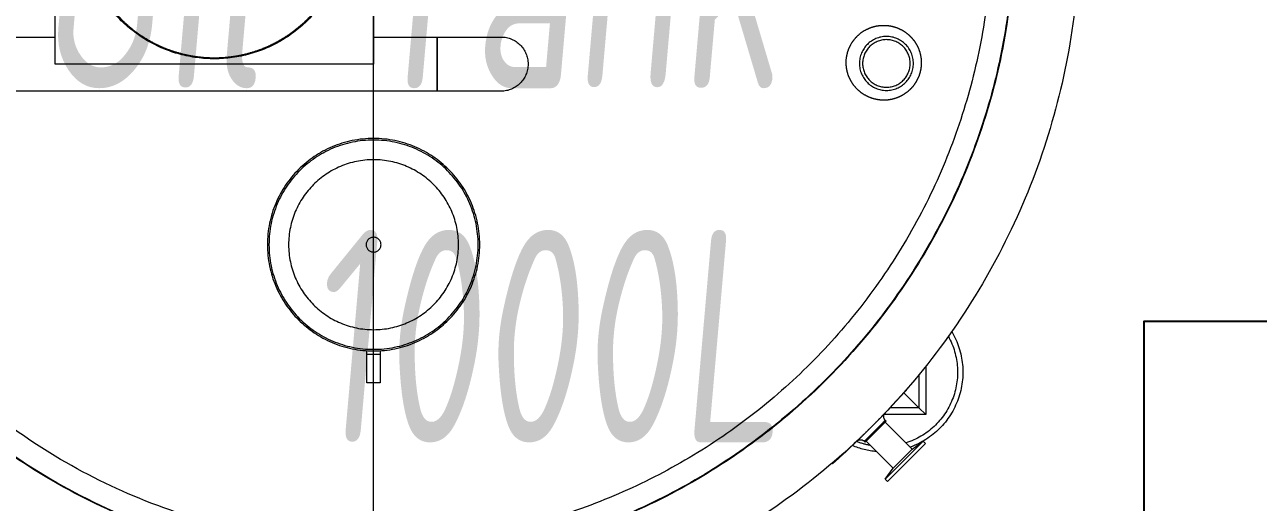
# Model space of a CAD drawing. Extents: x -681219 to -550379, y -242630 to -158199.
# Drawn here: x -639934 to -638773, y -226662 to -226212 of the extents above; entities that cross this region are included whole.
import ezdxf
from ezdxf.lldxf.tags import DXFTag

# ---------------------------------------------------------------- set-up
doc = ezdxf.new("R2010")
doc.units = 0
doc.header["$LTSCALE"] = 1000
doc.linetypes.add('DASHED2', pattern=[9.525, 6.35, -3.175])
doc.layers.get('0').update_dxf_attribs({"linetype": 'CONTINUOUS'})
for name, color, linetype, lineweight in [('famsun', 7, 'CONTINUOUS', 0), ('future', 4, 'DASHED2', 0), ('text1', 7, 'CONTINUOUS', 0)]:
    doc.layers.add(name, color=color, linetype=linetype, lineweight=lineweight)
doc.layers.add('GY_Bj_Hatch', color=9, linetype='CONTINUOUS')
doc.styles.add('ISOCP', font='isocp.shx', dxfattribs={"bigfont": 'gbcbig.shx'})
tags = doc.linetypes.add('CENTER2', pattern=[28.575, 19.05, -3.175, 3.175, -3.175]).pattern_tags.tags
tags[10:11] = [DXFTag(74, 4), DXFTag(75, 0), DXFTag(340, '0'), DXFTag(46, 0.0), DXFTag(50, 0.0), DXFTag(44, 0.0), DXFTag(45, 0.0)]
tags[8:9] = [DXFTag(74, 4), DXFTag(75, 0), DXFTag(340, '0'), DXFTag(46, 0.0), DXFTag(50, 0.0), DXFTag(44, 0.0), DXFTag(45, 0.0)]
tags[6:7] = [DXFTag(74, 4), DXFTag(75, 0), DXFTag(340, '0'), DXFTag(46, 0.0), DXFTag(50, 0.0), DXFTag(44, 0.0), DXFTag(45, 0.0)]
tags[4:5] = [DXFTag(74, 4), DXFTag(75, 0), DXFTag(340, '0'), DXFTag(46, 0.0), DXFTag(50, 0.0), DXFTag(44, 0.0), DXFTag(45, 0.0)]

# ---------------------------------------------------------------- blocks, each defined once
blk = doc.blocks.new('轴网FB0EDE194AE0F5E0')
at = {"layer": 'GY_Bj_Hatch', "color": 255}
blk.add_lwpolyline([(14075, 425), (14925, 425), (14925, -425), (14075, -425)], close=True, dxfattribs=at)
blk = doc.blocks.new('Oil tank 1000l-V')
at = {"color": 8, "linetype": 'CENTER2'}
blk.add_line((0, 722.4), (0, -741.2), dxfattribs=at)
for p, q in [((484, 522.9), (481.9, 520.8)), ((519.7, 487.2), (484, 522.9)), ((481.9, 520.8), (489.4, 510.5)), ((517.6, 485.1), (481.9, 520.8)), ((432.3, 506.1), (431.8, 505.7)), ((489.4, 510.5), (463.9, 485)), ((507.3, 492.5), (489.4, 510.5)), ((481.9, 467.1), (507.3, 492.5)), ((507.3, 492.5), (517.6, 485.1)), ((463, 485.9), (462.1, 485.1)), ((482.8, 466.1), (463, 485.9)), ((517.6, 485.1), (519.7, 487.2)), ((481.9, 465.3), (482.8, 466.1)), ((520, 460), (480.8, 460)), ((513.6, 453.6), (486.3, 453.6)), ((499.4, 439.4), (513.6, 453.6)), ((513.6, 453.6), (520, 460)), ((520, 460), (513.6, 453.6)), ((513.6, 422.4), (513.6, 453.6)), ((520, 414.5), (520, 460)), ((-6.4, 430), (-6.4, 403.4)), ((6.3, 430), (-6.4, 430)), ((6.3, 403.4), (6.3, 430)), ((502.8, 435.2), (503, 435.4)), ((-6.4, 403.4), (-6.4, 399.8)), ((6.3, 403.4), (-6.4, 403.4)), ((6.3, 399.8), (6.3, 403.4)), ((60, 155.5), (-460, 155.5)), ((120, 155.5), (60, 155.5)), ((60, 155.5), (60, 104.5)), ((60, 130), (60, 155.5)), ((-300, 130), (-300, 58.2)), ((0, 130), (-300, 130)), ((0, 37.1), (0, 130)), ((60, 104.5), (60, 130)), ((-414.1, 104.5), (-300, 104.5)), ((0, 104.5), (60, 104.5)), ((60, 104.5), (120, 104.5))]:
    blk.add_line(p, q)
for centre, radius in [((0, 300), 100), ((0, 300), 98.5), ((0, 300), 80), ((0, 300), 7), ((483, 129.4), 25.4), ((483, 129.4), 22.4)]:
    blk.add_circle(centre, radius)
for centre, radius, start, end in [((0, 0), 665, 323.2686, 173.2058), ((0, 0), 603.5, 327.3873, 171.961), ((0, 0), 603, 90, 171.9541), ((0, 0), 603, 327.4643, 90), ((0, 0), 582.2, 90, 166.0308), ((0, 0), 582.2, 330.881, 90), ((480, 420), 75, 94.8745, 112.8187), ((480, 420), 70, 100.0099, 111.0142), ((480, 420), 75, 329.3346, 70.2119), ((458.6, 488.6), 5, 226.2617, 314.9925), ((480, 420), 70, 331.1756, 72.1547), ((485.5, 461.8), 5, 135.0905, 223.7698), ((120, 130), 25.5, 270, 90), ((-150, 0), 125, 315.2512, 138.3943)]:
    blk.add_arc(centre, radius, start, end)
for points, knots in [([(432.3, 506.1), (432.4, 506.1), (432.5, 505.9), (433.4, 505.1), (434.6, 504), (436.4, 502.5), (438.5, 500.5), (441, 498.3), (443.8, 495.7), (447, 492.7), (450.4, 489.5), (454, 486.1), (457.8, 482.4), (461.7, 478.6), (465.7, 474.7), (469.7, 470.7), (473.2, 467.2), (475.6, 464.7), (477.1, 463.2)], [0, 0, 0, 0, 0.0915164, 0.1386459, 0.1857754, 0.277291, 0.3244161, 0.3715412, 0.4631494, 0.5103229, 0.5574963, 0.6491618, 0.6963696, 0.7435774, 0.8351417, 0.8822978, 0.9294538, 1, 1, 1, 1]), ([(462.1, 485.1), (462.1, 485.1), (462.1, 485.1), (462.2, 485), (462.7, 484.6), (463.4, 483.9), (464.3, 483), (465.5, 481.9), (466.9, 480.6), (468.4, 479.1), (470, 477.5), (471.7, 475.9), (473.3, 474.2), (475, 472.5), (476.5, 471), (477.9, 469.5), (479.2, 468.2), (480.2, 467.1), (481.1, 466.2), (481.6, 465.6), (481.9, 465.3), (481.9, 465.3), (481.9, 465.3)], [0, 0, 0, 0, 0.000165, 0.053079, 0.107529, 0.160444, 0.214892, 0.267817, 0.322275, 0.375208, 0.429677, 0.482595, 0.537048, 0.58995, 0.644386, 0.697297, 0.751741, 0.804671, 0.859136, 0.912066, 0.966532, 1, 1, 1, 1]), ([(478.1, 462.2), (478.2, 462.1), (479.3, 461), (481.2, 459), (484.8, 455.2), (488.1, 451.7), (491.1, 448.5), (493.9, 445.4), (496.4, 442.8), (498.4, 440.5), (500.2, 438.5), (501.6, 437.1), (502.4, 436.1), (502.9, 435.5), (502.9, 435.5), (502.9, 435.6)], [0, 0, 0, 0, 0.005731, 0.071602, 0.137473, 0.265469, 0.331377, 0.397285, 0.525457, 0.591462, 0.657466, 0.785638, 0.851648, 0.917658, 1, 1, 1, 1]), ([(467.2, 96.1), (466.2, 96.5), (463.3, 97.7), (458.9, 100.5), (454.4, 104.6), (450.7, 109.4), (447.8, 114.6), (446, 120.2), (445, 125.9), (445.1, 131.6), (446, 137.3), (447.8, 142.7), (450.6, 147.8), (454.1, 152.4), (458.4, 156.4), (463.4, 159.7), (469, 162.2), (474.9, 163.7), (481.1, 164.2), (487.3, 163.5), (492.6, 162), (497, 160), (501, 157.6), (505.1, 154.3), (509, 150), (512.1, 145), (514.3, 139.6), (515.6, 133.9), (516, 128.1), (515.4, 122.3), (513.9, 116.7), (511.5, 111.5), (508.2, 106.6), (504.1, 102.4), (499.4, 98.8), (494.1, 96.1), (488.3, 94.2), (482.2, 93.4), (476.6, 93.6), (471.5, 94.5), (468.6, 95.5), (467.2, 96.1)], [0, 0, 0, 0, 0.014754, 0.042367, 0.069974, 0.096533, 0.123088, 0.14872, 0.174353, 0.199661, 0.224972, 0.250676, 0.276384, 0.302988, 0.329595, 0.357188, 0.384782, 0.413008, 0.441232, 0.469454, 0.497672, 0.516103, 0.534534, 0.560566, 0.586594, 0.612621, 0.638646, 0.664303, 0.68996, 0.715549, 0.74114, 0.767138, 0.793141, 0.819891, 0.846645, 0.874238, 0.901834, 0.930032, 0.958229, 0.979115, 1, 1, 1, 1]), ([(-241.9, 83), (-240.5, 84.6), (-237.3, 88.3), (-231.5, 93.6), (-224.9, 99), (-217.9, 103.9), (-210.7, 108.2), (-203.3, 112.1), (-194.5, 115.9), (-184.3, 119.4), (-172.7, 122.1), (-161.3, 123.7), (-150, 124.2), (-138.7, 123.7), (-127.3, 122.1), (-115.7, 119.4), (-105.5, 115.9), (-96.7, 112.1), (-89.3, 108.2), (-80.9, 103.1), (-71.7, 96.4), (-63.2, 88.8), (-56.4, 81.5), (-51, 74.9), (-46.1, 67.9), (-41.8, 60.7), (-37.9, 53.3), (-34.1, 44.5), (-30.6, 34.3), (-27.9, 22.7), (-26.3, 11.3), (-26.1, 3.7), (-26, 0)], [0, 0, 0, 0, 0.021123, 0.049778, 0.078365, 0.106869, 0.13507, 0.163062, 0.190827, 0.231622, 0.271407, 0.310044, 0.347423, 0.384801, 0.423439, 0.463223, 0.504018, 0.531782, 0.559773, 0.587976, 0.630724, 0.673701, 0.702355, 0.730943, 0.759446, 0.787648, 0.815639, 0.843404, 0.884199, 0.923984, 0.962621, 1, 1, 1, 1])]:
    blk.add_open_spline(points, degree=3, knots=knots)

msp = doc.modelspace()

# ---------------------------------------------------------------- block references
at = {"layer": 'famsun', "xscale": -1}
msp.add_blockref('轴网FB0EDE194AE0F5E0', (-623955.4609, -226916.6983), dxfattribs=at)
at = {"layer": 'future', "xscale": -1, "rotation": 180}
msp.add_blockref('Oil tank 1000l-V', (-639605.8556, -226119.4401), dxfattribs=at)

# ---------------------------------------------------------------- texts
at = {"layer": 'text1', "ltscale": 20, "insert": (-639221.0984, -226605.537), "char_height": 200, "attachment_point": 9, "style": 'ISOCP'}
msp.add_mtext_dynamic_manual_height_columns('{\\Fgbenor,-gbcbig|c134;\\Q5;\\W0.8;\\C6;Oil Tank\\P1000L}', width=16722.717465, gutter_width=355537.5, heights=[0], dxfattribs=at)

doc.saveas('drawing.dxf')
